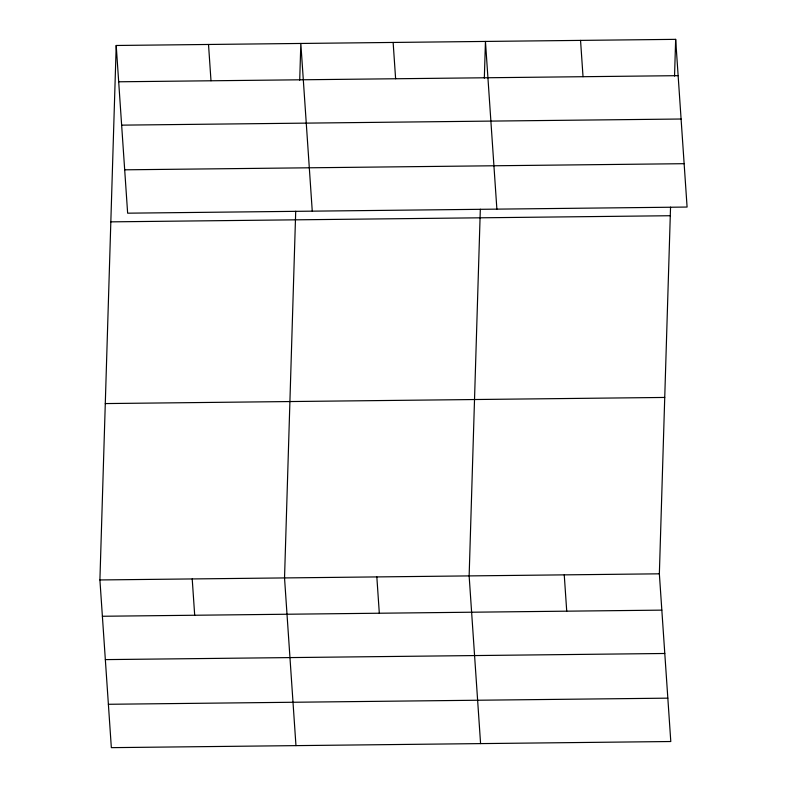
<?xml version="1.0" encoding="UTF-8"?>
<svg xmlns="http://www.w3.org/2000/svg" width="787" height="787" viewBox="0 0 787 787"><rect width="100%" height="100%" fill="white"/><g stroke="black" fill="none" stroke-linecap="round" stroke-linejoin="round"><path stroke-width="1.18" d="M670.544 207.148L659.358 573.821L670.79 741.521L111.341 747.65L99.91 579.95L116.21 45.479L675.659 39.35L687.09 207.05L127.642 213.179L116.21 45.479M295.715 211.26L284.53 577.933L295.961 745.623M299.709 80.205L300.831 43.452L312.262 211.152M480.326 209.234L469.141 575.907L480.582 743.607M484.33 78.179L485.451 41.436L496.882 209.135M674.538 76.093L675.659 39.35M118.689 81.789L678.138 75.66M121.641 125.143L681.089 119.014M124.69 169.815L684.139 163.686M110.829 221.855L670.278 215.727M105.291 403.574L664.74 397.445M99.91 579.95L659.358 573.821M102.379 616.26L661.828 610.132M105.34 659.614L664.789 653.485M108.38 704.286L667.838 698.158M580.55 40.393L583.029 76.693M564.249 574.864L566.729 611.174M393.136 42.449L395.615 78.749M376.835 576.92L379.314 613.221M208.516 44.466L210.995 80.776M192.215 578.937L194.694 615.247"/></g></svg>
